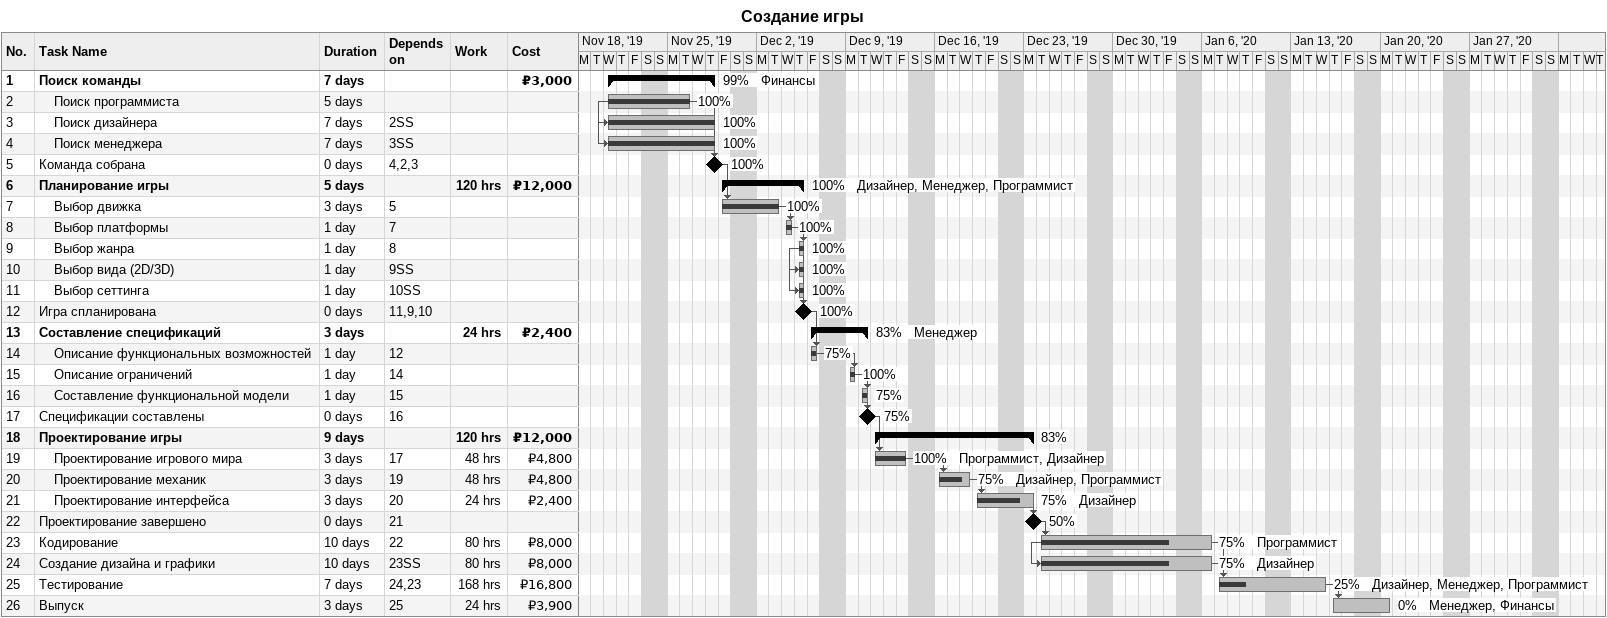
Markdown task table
Создание игры

| ID | Level | Task | Duration | Start | Finish | Predecessors | Resources | % complete | Work (h) | Cost (₽) |
|---|---|---|---|---|---|---|---|---|---|---|
| 1 | 1 | **Поиск команды** | 7d | 2019-11-20 | 2019-11-28 |  | Финансы | 99 |  | 3000 |
| 2 | 2 | Поиск программиста | 5d | 2019-11-20 | 2019-11-26 |  |  | 100 |  |  |
| 3 | 2 | Поиск дизайнера | 7d | 2019-11-20 | 2019-11-28 | 2SS |  | 100 |  |  |
| 4 | 2 | Поиск менеджера | 7d | 2019-11-20 | 2019-11-28 | 3SS |  | 100 |  |  |
| 5 | 1 | Команда собрана | 0d | 2019-11-28 | 2019-11-28 | 4, 2, 3 |  | 100 |  |  |
| 6 | 1 | **Планирование игры** | 5d | 2019-11-29 | 2019-12-05 |  | Дизайнер, Менеджер, Программист | 100 | 120 | 12000 |
| 7 | 2 | Выбор движка | 3d | 2019-11-29 | 2019-12-03 | 5 |  | 100 |  |  |
| 8 | 2 | Выбор платформы | 1d | 2019-12-04 | 2019-12-04 | 7 |  | 100 |  |  |
| 9 | 2 | Выбор жанра | 1d | 2019-12-05 | 2019-12-05 | 8 |  | 100 |  |  |
| 10 | 2 | Выбор вида (2D/3D) | 1d | 2019-12-05 | 2019-12-05 | 9SS |  | 100 |  |  |
| 11 | 2 | Выбор сеттинга | 1d | 2019-12-05 | 2019-12-05 | 10SS |  | 100 |  |  |
| 12 | 1 | Игра спланирована | 0d | 2019-12-05 | 2019-12-05 | 11, 9, 10 |  | 100 |  |  |
| 13 | 1 | **Составление спецификаций** | 3d | 2019-12-06 | 2019-12-10 |  | Менеджер | 83 | 24 | 2400 |
| 14 | 2 | Описание функциональных возможностей | 1d | 2019-12-06 | 2019-12-06 | 12 |  | 75 |  |  |
| 15 | 2 | Описание ограничений | 1d | 2019-12-09 | 2019-12-09 | 14 |  | 100 |  |  |
| 16 | 2 | Составление функциональной модели | 1d | 2019-12-10 | 2019-12-10 | 15 |  | 75 |  |  |
| 17 | 1 | Спецификации составлены | 0d | 2019-12-10 | 2019-12-10 | 16 |  | 75 |  |  |
| 18 | 1 | **Проектирование игры** | 9d | 2019-12-11 | 2019-12-23 |  |  | 83 | 120 | 12000 |
| 19 | 2 | Проектирование игрового мира | 3d | 2019-12-11 | 2019-12-13 | 17 | Программист, Дизайнер | 100 | 48 | 4800 |
| 20 | 2 | Проектирование механик | 3d | 2019-12-16 | 2019-12-18 | 19 | Дизайнер, Программист | 75 | 48 | 4800 |
| 21 | 2 | Проектирование интерфейса | 3d | 2019-12-19 | 2019-12-23 | 20 | Дизайнер | 75 | 24 | 2400 |
| 22 | 1 | Проектирование завершено | 0d | 2019-12-23 | 2019-12-23 | 21 |  | 50 |  |  |
| 23 | 1 | Кодирование | 10d | 2019-12-24 | 2020-01-06 | 22 | Программист | 75 | 80 | 8000 |
| 24 | 1 | Создание дизайна и графики | 10d | 2019-12-24 | 2020-01-06 | 23SS | Дизайнер | 75 | 80 | 8000 |
| 25 | 1 | Тестирование | 7d | 2020-01-07 | 2020-01-15 | 24, 23 | Дизайнер, Менеджер, Программист | 25 | 168 | 16800 |
| 26 | 1 | Выпуск | 3d | 2020-01-16 | 2020-01-20 | 25 | Менеджер, Финансы | 0 | 24 | 3900 |
